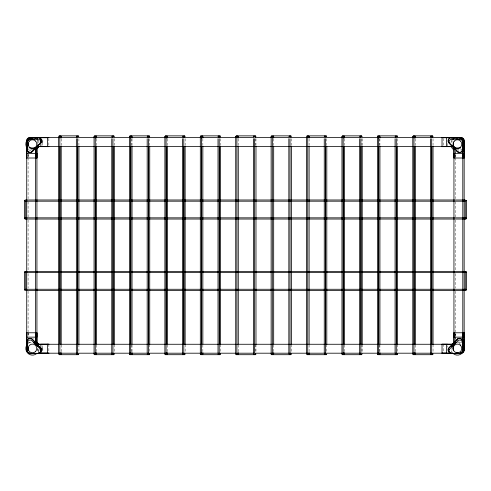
<?xml version="1.0" encoding="UTF-8"?>
<svg xmlns="http://www.w3.org/2000/svg" width="491" height="491" viewBox="0 0 491 491"><rect width="100%" height="100%" fill="white"/><g stroke="black" fill="none" stroke-linecap="round" stroke-linejoin="round"><path stroke-width="0.37" stroke-dasharray="2.46 1.84" d="M37.562 144.501L37.715 142.372M42.294 142.906L42.594 142.372A3.523 3.523 0 0 0 42.318 139.033M28.705 342.816L32.676 342.816M456.943 342.816L461.878 342.816M456.354 149.215L459.171 149.424M30.688 149.166L32.799 149.319M459.171 343.154L461.307 345.013M42.294 347.873L42.594 348.407A3.523 3.523 0 0 1 42.318 351.746M28.22 149.049L28.282 149.645M452.174 346.695L452.328 348.825M37.617 348.788L37.715 350.206M455.445 151.547L455.445 157.292M455.445 334.205L455.445 336.36M455.445 337.078L455.445 339.232M455.304 153.542L455.304 198.677M455.304 201.733L455.304 217.034M455.304 220.097L455.304 270.584M455.304 273.64L455.304 288.174M455.304 291.237L455.304 331.781M455.304 332.542L455.304 336.366M455.169 150.829L455.169 157.292M455.169 334.205L455.169 336.36M455.169 337.078L455.169 339.95M451.99 139.886L451.99 144.532M451.99 347.665L451.99 352.624M447.81 143.538L447.81 146.514M447.81 345.75L447.81 347.241M443.385 138.444L443.385 145.655M443.385 344.123L443.385 352.624M433.044 138.701L433.044 145.588M433.044 344.565L433.044 352.219M415.337 138.769L415.337 145.661M415.337 344.903L415.337 352.563M397.63 138.701L397.63 145.588M397.63 344.565L397.63 352.219M379.924 138.769L379.924 145.661M379.924 344.903L379.924 352.563M379.328 138.769L379.328 145.661M379.328 344.903L379.328 352.563M362.217 138.701L362.217 145.588M362.217 344.565L362.217 352.219M361.622 138.701L361.622 145.588M361.622 344.565L361.622 352.219M344.51 138.769L344.51 145.661M344.51 344.903L344.51 352.563M326.803 138.701L326.803 145.588M326.803 344.565L326.803 352.219M309.097 138.769L309.097 145.661M309.097 344.903L309.097 352.563M291.39 138.701L291.39 145.588M291.39 344.565L291.39 352.219M273.683 138.769L273.683 145.661M273.683 344.903L273.683 352.563M255.977 138.701L255.977 145.588M255.977 344.565L255.977 352.219M255.381 138.701L255.381 145.588M255.381 344.565L255.381 352.219M238.27 138.769L238.27 145.661M238.27 344.903L238.27 352.563M220.563 138.701L220.563 145.588M220.563 344.565L220.563 352.219M202.857 138.769L202.857 145.661M202.857 344.903L202.857 352.563M185.15 138.701L185.15 145.588M185.15 344.565L185.15 352.219M167.443 138.769L167.443 145.661M167.443 344.903L167.443 352.563M149.737 138.701L149.737 145.588M149.737 344.565L149.737 352.219M132.03 138.769L132.03 145.661M132.03 344.903L132.03 352.563M131.435 138.769L131.435 145.661M131.435 344.903L131.435 352.563M114.323 138.701L114.323 145.588M114.323 344.565L114.323 352.219M96.617 138.769L96.617 145.661M96.617 344.903L96.617 352.563M78.91 138.701L78.91 145.588M78.91 344.565L78.91 352.219M61.203 138.769L61.203 145.661M61.203 344.903L61.203 352.563M48.854 138.444L48.854 145.655M48.854 344.123L48.854 352.624M42.214 142.795L42.214 145.772M42.214 345.75L42.214 347.984M38.893 140.279L38.893 143.114M38.893 349.083L38.893 351.918M37.537 139.886L37.537 144.532M37.537 348.377L37.537 352.624M28.22 154.419L28.22 157.292M28.22 332.775L28.22 336.36M28.085 153.542L28.085 198.677M28.085 201.733L28.085 217.034M28.085 220.097L28.085 270.584M28.085 273.64L28.085 288.174M28.085 291.237L28.085 331.781M28.085 332.542L28.085 336.366M27.944 155.033L27.944 157.261M27.944 332.775L27.944 336.495M42.324 348.524A3.241 3.241 0 0 1 42.379 351.022M32.928 338.594A3.486 3.486 0 0 1 33.529 338.956M42.379 139.757A3.241 3.241 0 0 1 42.324 142.255M39.035 349.42A6.727 6.727 0 0 1 38.01 352.127M28.048 343.442A6.61 6.61 0 0 1 31.123 341.889M458.391 341.822A6.61 6.61 0 0 1 462.393 344.001M452.469 352.9A6.727 6.727 0 0 1 450.928 349.801M462.393 148.577A6.61 6.61 0 0 1 458.391 150.755M450.928 142.777A6.727 6.727 0 0 1 452.469 139.677M36.88 139.125A6.727 6.727 0 0 1 39.035 143.157M31.123 150.688A6.61 6.61 0 0 1 28.048 149.135"/><path stroke-width="0.74" d="M38.672 353.004A3.241 3.241 0 0 0 40.968 348.524L32.001 339.195A3.21 3.21 0 0 0 26.931 341.141L26.888 350.243M27.944 349.132L27.944 347.646M28.22 349.119L28.22 347.64M461.178 151.731A3.21 3.21 0 0 0 462.596 149.638L462.639 140.536A3.222 3.222 0 0 0 459.877 137.744L459.496 137.726M463.964 149.645L463.995 140.536A3.222 3.222 0 0 0 461.233 137.744L442.029 137.726M26.888 140.536L26.925 149.645A3.21 3.21 0 0 0 29.552 152.192M27.944 140.905L27.969 140.5A3.505 3.505 0 0 1 30.97 137.468L31.375 137.443M28.22 140.923L28.245 140.536M27.214 145.882L27.521 141.623M465.554 200.064L466.45 200.586L466.45 218.44L465.855 219.041L25.145 219.041L24.55 218.44L24.55 200.586L25.145 199.984L464.75 199.984M24.55 218.44L25.145 217.838L465.855 217.838L466.45 218.44M465.339 271.713L466.008 271.431L466.45 272.014L466.45 289.868L465.855 290.469L25.145 290.469L24.55 289.868L24.55 272.014L25.145 271.413L464.75 271.413M24.55 289.868L25.145 289.267L465.855 289.267L466.45 289.868M78.83 353.796L78.314 354.698L59.251 354.698L58.65 354.097L58.65 136.467L59.251 135.866L78.314 135.866L78.83 136.768M59.251 135.866L59.822 136.314L59.669 136.891M77.713 136.467L78.314 135.866M59.847 136.467L59.847 354.097L59.251 354.698M114.145 353.673L114.299 354.25L113.728 354.698L94.665 354.698L94.063 354.097L94.063 136.467L94.665 135.866L113.728 135.866L114.299 136.314L114.145 136.891M94.665 135.866L95.236 136.314L94.959 136.989M94.063 354.097L94.505 353.514M95.26 136.467L95.26 354.097L94.665 354.698M149.559 353.673L149.657 354.398L149.141 354.698L130.078 354.698L129.477 354.097L129.477 136.467L130.078 135.866L149.141 135.866L149.718 136.314L149.559 136.891M130.078 135.866L130.655 136.314L130.373 136.989M113.151 353.943L113.728 354.698M129.477 354.097L129.919 353.514M130.674 136.467L130.674 354.097L130.078 354.698M184.849 353.575L185.132 354.25L184.555 354.698L165.492 354.698L164.89 354.097L164.89 136.467L165.492 135.866L184.555 135.866L185.132 136.314L184.849 136.989M165.492 135.866L166.087 136.467L165.645 137.05M164.89 354.097L165.191 353.575M166.087 136.467L166.087 354.097L165.492 354.698M220.263 353.575L220.545 354.25L219.968 354.698L200.905 354.698L200.31 354.097L200.31 136.467L200.905 135.866L219.968 135.866L220.545 136.314L220.263 136.989M200.905 135.866L201.5 136.467L201.058 137.05M200.31 354.097L200.604 353.575M201.5 136.467L201.5 354.097L200.905 354.698M255.535 353.514L255.958 354.25L255.381 354.698L236.318 354.698L235.723 354.097L235.723 136.467L236.318 135.866L255.381 135.866L255.958 136.314L255.535 137.05M236.318 135.866L236.914 136.467L236.472 137.05M235.723 354.097L235.895 353.673M236.914 136.467L236.914 354.097L236.318 354.698M290.948 353.514L291.372 354.25L290.795 354.698L271.732 354.698L271.136 354.097L271.136 136.467L271.732 135.866L290.795 135.866L291.372 136.314L290.948 137.05M271.732 135.866L272.247 136.768M271.136 354.097L271.308 353.673M272.327 136.467L272.327 354.097L271.732 354.698M326.785 353.943L326.208 354.698L307.145 354.698L306.55 354.097L306.55 136.467L307.145 135.866L326.208 135.866L326.724 136.768M307.145 135.866L307.661 136.167L307.569 136.891M325.613 136.467L326.208 135.866M307.74 136.467L307.74 354.097L307.145 354.698M362.137 353.796L361.622 354.698L342.558 354.698L341.963 354.097L341.963 136.467L342.558 135.866L361.622 135.866L362.137 136.768M342.558 135.866L343.074 136.167L342.982 136.891M361.026 136.467L361.622 135.866M341.963 354.097L342.405 353.514M343.154 136.467L343.154 354.097L342.558 354.698M397.458 353.673L397.612 354.25L397.035 354.698L377.972 354.698L377.376 354.097L377.376 136.467L377.972 135.866L397.035 135.866L397.612 136.314L397.458 136.891M377.972 135.866L378.549 136.314L378.273 136.989M377.376 354.097L377.818 353.514M378.567 136.467L378.567 354.097L377.972 354.698M432.872 353.673L433.025 354.25L432.448 354.698L413.385 354.698L412.79 354.097L412.79 136.467L413.385 135.866L432.448 135.866L433.025 136.314L432.872 136.891M413.385 135.866L413.962 136.314L413.686 136.989M396.458 353.943L397.035 354.698M412.79 354.097L413.232 353.514M413.981 136.467L413.981 354.097L413.385 354.698M466.45 200.586L465.554 201.107M466.45 272.014L466.008 272.591L465.339 272.315M25.925 218.286L26.802 217.918M60.031 136.314L60.608 135.866L61.179 136.314M95.444 136.314L96.021 135.866L96.592 136.314M130.858 136.314L131.435 135.866L132.011 136.314M61.179 354.25L60.608 354.698L60.031 354.25M166.271 136.314L166.848 135.866L167.425 136.314M96.592 354.25L96.021 354.698L95.444 354.25M201.684 136.314L202.261 135.866L202.838 136.314M132.011 354.25L131.435 354.698L130.858 354.25M237.098 136.314L237.675 135.866L238.252 136.314M254.541 136.768C255.093 135.491 252.736 135.804 253.601 136.891M167.425 354.25L166.848 354.698L166.271 354.25M272.511 136.314L273.088 135.866L273.665 136.314M289.954 136.768L289.438 135.866L288.923 136.768M290.218 136.314L290.795 135.866M202.838 354.25L202.261 354.698L201.684 354.25M307.925 136.314L308.501 135.866L309.078 136.314M238.252 354.25L237.675 354.698L237.098 354.25M343.338 136.314L343.915 135.866L344.492 136.314M273.665 354.25L273.088 354.698L272.511 354.25M288.923 353.796L289.438 354.698L289.954 353.796M378.751 136.314L379.328 135.866L379.905 136.314M309.078 354.25L308.501 354.698L307.925 354.25M324.336 353.796C323.778 355.073 326.134 354.76 325.275 353.673M414.165 136.314L414.742 135.866L415.318 136.314M344.492 354.25L343.915 354.698L343.338 354.25M379.905 354.25L379.328 354.698L378.751 354.25M463.921 218.286C465.057 216.66 465.499 220.017 463.983 218.74M465.278 218.286L465.855 217.838M415.318 354.25L414.742 354.698L414.165 354.25M40.698 142.771L40.98 142.261A3.241 3.241 0 0 0 38.672 137.775L38.095 137.726M77.375 136.891C78.259 135.283 75.24 136.093 76.799 137.05M25.661 218.74L25.145 219.041M25.986 271.713L26.802 271.492M25.661 272.315L24.992 272.591L24.55 272.014M238.19 136.768L237.828 137.05M273.604 136.768L273.241 137.05M130.913 353.796L131.275 353.514M309.017 136.768L308.655 137.05M325.275 136.891C326.134 135.804 323.778 135.491 324.336 136.768M166.332 353.796L166.695 353.514M360.689 136.891C361.566 135.283 358.547 136.093 360.112 137.05M201.746 353.796L202.108 353.514M218.188 353.673C217.31 355.281 220.33 354.471 218.765 353.514M253.601 353.673L253.872 354.68L254.602 353.943M463.983 271.713C465.302 270.443 465.302 273.585 463.983 272.315M414.226 353.796L414.588 353.514M453.101 345.615L454.948 343.461M35.536 149.798L38.654 146.619M452.027 345.75L455.145 342.571M39.145 144.348L32.001 151.584A3.21 3.21 0 0 1 30.841 152.149M35.855 149.08L38.439 146.453M451.738 346.431L455.869 342.227M449.56 349.181L457.716 340.901M457.367 338.968L448.295 348.407A3.523 3.523 0 0 0 450.799 353.281L451.407 353.33M29.656 139.763L30.724 138.83L34.947 139.137M36.34 147.564L37.408 146.631M112.666 136.989C113.937 135.461 110.598 135.903 112.212 137.05M148.079 136.989C149.344 135.657 146.22 135.657 147.484 136.989M26.078 289.445L26.802 289.346M395.979 136.989C397.244 135.461 393.905 135.903 395.525 137.05M147.484 353.575C146.22 354.907 149.344 354.907 148.079 353.575M431.393 136.989C432.657 135.657 429.527 135.657 430.791 136.989M182.898 353.575C181.627 355.103 184.966 354.662 183.352 353.514M219.667 353.575L219.391 354.25L219.968 354.698M464.075 289.445C465.155 288.579 465.468 290.942 464.198 290.39M465.431 289.445L465.855 289.267M430.791 353.575C429.527 354.907 432.657 354.907 431.393 353.575M26.207 200.064L26.802 200.064M25.446 201.107L24.55 200.586M26.802 201.107L26.207 201.107M183.352 137.05C184.966 135.903 181.627 135.461 182.898 136.989M218.765 137.05C220.33 136.093 217.31 135.283 218.188 136.891M26.802 218.961L25.986 218.74M26.802 272.536L25.986 272.315M76.799 353.514C75.24 354.471 78.259 355.281 77.375 353.673M464.198 200.064L465.094 200.586L464.198 201.107M112.212 353.514C110.598 354.662 113.937 355.103 112.666 353.575M148.988 353.514L148.54 354.097L149.141 354.698M184.401 353.514L183.959 354.097L184.555 354.698M360.112 353.514C358.547 354.471 361.566 355.281 360.689 353.673M395.525 353.514C393.905 354.662 397.244 355.103 395.979 353.575M432.295 353.514L431.871 354.25L432.448 354.698M113.728 135.866L113.151 136.621M149.141 135.866L148.54 136.467L148.988 137.05M184.555 135.866L183.959 136.467L184.401 137.05M219.968 135.866L219.391 136.314L219.667 136.989M255.381 135.866L254.866 136.768M397.035 135.866L396.519 136.768M432.448 135.866L431.871 136.314L432.295 137.05M26.655 290.451L26.348 290.451M26.858 149.049L26.588 158.004L37.077 158.004L37.077 147.963L29.466 147.963M461.73 352.108A3.222 3.222 0 0 0 462.639 350.243L462.939 332.775M460.853 353.054L461.233 353.029A3.222 3.222 0 0 0 463.995 350.243L464.296 332.775L453.813 332.775L453.813 342.816L456.231 342.816M451.407 137.449L450.799 137.511A3.523 3.523 0 0 0 448.308 142.365L457.367 151.811M452.763 137.449L452.156 137.511A3.523 3.523 0 0 0 451.493 137.707M451.438 137.726L450.855 137.781A3.241 3.241 0 0 0 448.559 142.255L457.532 151.584A3.21 3.21 0 0 0 459.33 152.235M452.211 137.781L452.794 137.726M38.12 353.33L38.728 353.275A3.523 3.523 0 0 0 41.226 348.414L32.167 338.968A3.486 3.486 0 0 0 26.661 341.085L26.612 350.279A3.505 3.505 0 0 0 29.613 353.317L48.854 353.33M39.476 353.33L40.084 353.275M30.724 353.747L34.947 353.434M455.685 353.747L459.914 353.434M29.65 137.75L47.498 137.726M31.393 137.726L31.007 137.75A3.222 3.222 0 0 0 28.331 140.119M459.515 353.336L459.914 353.311M48.854 137.449L29.613 137.474A3.505 3.505 0 0 0 26.618 140.5L26.649 149.7A3.486 3.486 0 0 0 32.173 151.823L41.238 142.372A3.523 3.523 0 0 0 38.728 137.498L38.12 137.449M58.497 137.584L40.857 137.584L40.857 146.514L58.497 146.514M60.025 137.584L236.196 137.584M237.141 137.584L253.835 137.584M254.774 137.584L447.81 137.584M37.537 146.373L48.854 146.373M442.029 146.373L451.99 146.373M60.025 146.514L236.196 146.514M237.141 146.514L253.835 146.514M254.774 146.514L446.454 146.514L446.454 137.584M37.537 146.656L48.854 146.656M452.579 146.656L442.029 146.656L442.029 137.449L461.27 137.474A3.505 3.505 0 0 1 464.265 140.5L464.296 158.004L453.813 158.004L453.813 147.963M26.588 147.963L28.11 147.963M460.656 147.963L454.089 147.963L454.089 158.004M462.59 147.963L464.296 147.963M25.145 201.187L463.983 201.187M25.145 272.615L463.983 272.615M26.588 342.816L28.11 342.816M33.296 342.816L37.077 342.816L37.077 332.775L26.588 332.775L26.858 341.73M462.59 342.816L464.296 342.816M48.854 344.123L37.537 344.123L37.537 346.566M58.497 344.265L40.857 344.265L40.857 353.195L58.497 353.195M60.025 344.265L236.196 344.265M237.141 344.265L253.835 344.265M254.774 344.265L447.81 344.265M37.537 344.406L48.854 344.406M442.029 344.406L453.346 344.406M456.562 353.054L458.029 353.054M38.304 353.054L48.854 353.054M442.029 353.054L451.223 353.054M60.025 353.195L236.196 353.195M237.141 353.195L253.835 353.195M254.774 353.195L446.454 353.195L446.454 344.265M451.738 353.397L459.705 353.397A2.67 2.67 0 0 0 462.35 350.715L462.362 342.681A2.658 2.658 0 0 0 457.704 340.895M459.515 137.443L459.914 137.474A3.505 3.505 0 0 1 462.909 140.5L462.939 158.004M30.97 353.311L31.375 353.336A4.953 4.953 0 0 0 33.953 353.244M455.685 138.83L459.914 139.137M39.476 137.449L40.084 137.511A3.523 3.523 0 0 1 40.747 137.707M451.438 353.054L450.855 352.998A3.241 3.241 0 0 1 448.559 348.524L457.532 339.195A3.21 3.21 0 0 1 462.596 341.141L462.663 341.73M452.156 353.275L452.763 353.33M464.032 149.049L464.234 149.7A3.486 3.486 0 0 1 462.682 151.971M462.675 149.049L462.878 149.7A3.486 3.486 0 0 1 457.354 151.823M465.855 219.041L465.339 218.74M25.145 217.838L25.722 218.286M25.145 271.413L25.661 271.713M25.145 289.267L25.569 289.445M361.622 354.698L361.026 354.097M326.208 354.698L325.613 354.097M290.795 354.698L290.218 354.25M255.381 354.698L254.804 354.25M78.314 354.698L77.713 354.097M414.588 137.05L414.226 136.768M413.232 137.05L412.79 136.467M377.818 137.05L377.376 136.467M342.405 137.05L341.963 136.467M202.108 137.05L201.746 136.768M166.695 137.05L166.332 136.768M131.275 137.05L130.913 136.768M129.919 137.05L129.477 136.467M94.505 137.05L94.063 136.467M308.655 353.514L309.017 353.796M273.241 353.514L273.604 353.796M237.828 353.514L238.19 353.796M236.472 353.514L236.914 354.097M201.058 353.514L201.5 354.097M165.645 353.514L166.087 354.097M200.604 136.989L200.31 136.467M165.191 136.989L164.89 136.467M413.686 353.575L413.981 354.097M378.273 353.575L378.567 354.097M130.373 353.575L130.674 354.097M94.959 353.575L95.26 354.097M34.204 343.154L37.408 345.946M452.776 145.397L455.353 148.03M453.586 146.619L455.145 148.208M35.536 340.981L39.176 344.694M35.855 341.699L38.439 344.326M452.641 146.422L454.022 148.036M271.308 136.891L271.136 136.467M235.895 136.891L235.723 136.467M342.982 353.673L343.154 354.097M307.569 353.673L307.74 354.097M59.669 353.673L59.847 354.097M463.964 341.141L464.02 341.73M27.214 346.695L27.521 350.955M28.22 143.139L28.22 145.354M27.944 143.133L27.944 145.361M465.259 201.328L465.259 218.44M465.259 272.014L465.259 289.125M464.02 147.963L464.02 158.004M464.02 332.775L464.02 342.816M462.804 153.542L462.804 337.133M462.663 150.117L462.663 158.004M462.663 332.775L462.663 342.816M454.089 332.775L454.089 342.816M453.346 137.449L453.346 139.168M453.346 142.052L453.346 146.373M453.346 350.5L453.346 344.123L442.029 344.123L442.029 353.33L461.27 353.311A3.505 3.505 0 0 0 464.265 350.279L464.234 341.079A3.486 3.486 0 0 0 462.682 338.808M451.99 137.449L451.99 139.168M451.99 344.123L451.99 346.959M433.044 146.355L433.044 344.565M431.853 146.355L431.853 344.565M431.687 138.701L431.687 352.98M430.497 138.701L430.497 352.98M415.337 136.467L415.337 138.002M415.337 146.428L415.337 344.136M415.337 352.563L415.337 354.097M414.146 136.467L414.146 138.002M414.146 146.428L414.146 344.136M414.146 352.563L414.146 354.097M397.63 146.355L397.63 344.565M396.44 146.355L396.44 344.565M396.274 138.701L396.274 352.98M395.083 138.701L395.083 352.98M379.924 136.467L379.924 138.002M379.924 146.428L379.924 344.136M379.924 352.563L379.924 354.097M378.733 136.467L378.733 138.002M378.733 146.428L378.733 344.136M378.733 352.563L378.733 354.097M362.217 146.355L362.217 344.565M361.026 146.355L361.026 344.565M360.86 138.701L360.86 352.98M359.67 138.701L359.67 352.98M344.51 136.467L344.51 138.002M344.51 146.428L344.51 344.136M344.51 352.563L344.51 354.097M343.319 136.467L343.319 138.002M343.319 146.428L343.319 344.136M343.319 352.563L343.319 354.097M326.803 146.355L326.803 344.565M325.613 146.355L325.613 344.565M325.447 138.701L325.447 352.98M324.256 138.701L324.256 352.98M309.097 136.467L309.097 138.002M309.097 146.428L309.097 344.136M309.097 352.563L309.097 354.097M291.39 146.355L291.39 344.565M290.034 138.701L290.034 352.98M288.843 138.701L288.843 352.98M273.683 136.467L273.683 138.002M273.683 146.428L273.683 344.136M273.683 352.563L273.683 354.097M255.977 146.355L255.977 344.565M254.62 138.701L254.62 352.98M253.43 138.701L253.43 352.98M238.27 136.467L238.27 138.002M238.27 146.428L238.27 344.136M238.27 352.563L238.27 354.097M220.563 146.355L220.563 344.565M219.373 146.355L219.373 344.565M219.207 138.701L219.207 352.98M218.016 138.701L218.016 352.98M202.857 136.467L202.857 138.002M202.857 146.428L202.857 344.136M202.857 352.563L202.857 354.097M201.666 136.467L201.666 138.002M201.666 146.428L201.666 344.136M201.666 352.563L201.666 354.097M185.15 146.355L185.15 344.565M183.959 146.355L183.959 344.565M183.794 138.701L183.794 352.98M182.603 138.701L182.603 352.98M167.443 136.467L167.443 138.002M167.443 146.428L167.443 344.136M167.443 352.563L167.443 354.097M166.246 136.467L166.246 138.002M166.246 146.428L166.246 344.136M166.246 352.563L166.246 354.097M149.737 146.355L149.737 344.565M148.54 146.355L148.54 344.565M148.38 138.701L148.38 352.98M147.183 138.701L147.183 352.98M132.03 136.467L132.03 138.002M132.03 146.428L132.03 344.136M132.03 352.563L132.03 354.097M130.833 136.467L130.833 138.002M130.833 146.428L130.833 344.136M130.833 352.563L130.833 354.097M114.323 146.355L114.323 344.565M113.126 146.355L113.126 344.565M112.967 138.701L112.967 352.98M111.77 138.701L111.77 352.98M96.617 136.467L96.617 138.002M96.617 146.428L96.617 344.136M96.617 352.563L96.617 354.097M95.42 136.467L95.42 138.002M95.42 146.428L95.42 344.136M95.42 352.563L95.42 354.097M78.91 146.355L78.91 344.565M77.713 146.355L77.713 344.565M77.553 138.701L77.553 352.98M76.357 138.701L76.357 352.98M61.203 136.467L61.203 138.002M61.203 146.428L61.203 344.136M61.203 352.563L61.203 354.097M60.006 136.467L60.006 138.002M60.006 146.428L60.006 344.136M60.006 352.563L60.006 354.097M47.498 137.449L47.498 146.656M47.498 344.123L47.498 353.33M37.537 137.449L37.537 139.168M36.8 147.963L36.8 158.004M36.8 332.775L36.8 342.816M35.72 147.963L35.72 158.004M35.72 332.775L35.72 342.816M35.579 153.542L35.579 337.133M35.444 147.963L35.444 158.004M35.444 332.775L35.444 342.816M26.864 147.963L26.864 158.004M26.864 332.775L26.864 342.816M25.741 201.328L25.741 218.44M25.741 272.014L25.741 289.125M29.65 353.035A3.222 3.222 0 0 1 26.895 350.243M457.354 338.956A3.486 3.486 0 0 1 462.872 341.085L462.915 350.279A3.505 3.505 0 0 1 460.362 353.225M460.687 352.814A3.222 3.222 0 0 1 460.288 352.949M26.895 140.536A3.222 3.222 0 0 1 29.65 137.744M463.952 149.638A3.21 3.21 0 0 1 462.534 151.731M28.331 350.66A3.222 3.222 0 0 1 28.251 350.243M462.534 339.048A3.21 3.21 0 0 1 463.952 341.141M35.094 342.301A6.61 6.61 0 0 1 37.426 344.001M36.88 353.459A6.61 6.61 0 0 1 27.502 352.9A6.727 6.727 0 0 1 27.637 343.853M27.711 349.948A5.045 5.045 0 0 1 27.606 347.352M460.478 141.052A4.376 4.376 0 0 1 460.478 147.208A4.296 4.296 0 0 1 454.378 147.208A4.376 4.376 0 0 1 454.378 141.052M454.378 141.046A4.296 4.296 0 0 1 460.484 141.046M452.223 344.295A6.727 6.727 0 0 1 453.015 343.448A6.61 6.61 0 0 1 454.451 342.46M462.749 344.455A6.727 6.727 0 0 1 461.841 353.452A6.61 6.61 0 0 1 452.868 353.317M453.764 345.05A4.953 4.953 0 0 1 454.764 344.203M458.919 353.244A4.953 4.953 0 0 1 456.342 353.354M35.518 141.052A4.376 4.376 0 0 1 35.518 147.208A4.296 4.296 0 0 1 29.411 147.208A4.376 4.376 0 0 1 29.411 141.052M29.411 141.046A4.296 4.296 0 0 1 35.518 141.046M451.732 353.403A2.676 2.676 0 0 1 449.572 349.187M451.333 146.778A6.727 6.727 0 0 0 453.015 149.129A6.61 6.61 0 0 0 453.942 149.829M462.749 148.122A6.727 6.727 0 0 0 461.841 139.125A6.61 6.61 0 0 0 452.868 139.26M456.342 139.223A4.953 4.953 0 0 1 457.637 139.106M38.396 147.128A6.727 6.727 0 0 1 37.42 148.577M36.88 139.119A6.61 6.61 0 0 0 27.502 139.677A6.727 6.727 0 0 0 26.919 147.809M31.375 139.223A4.953 4.953 0 0 1 32.67 139.106M27.606 145.226A5.045 5.045 0 0 1 27.711 142.629M39.949 143.838L31.743 152.063A2.658 2.658 0 0 1 27.57 149.872L27.557 141.831A2.67 2.67 0 0 1 30.215 139.149L38.181 139.156A2.676 2.676 0 0 1 39.937 143.826M459.705 139.18L451.738 139.18A2.676 2.676 0 0 0 449.572 143.39L457.716 151.67A2.658 2.658 0 0 0 462.35 149.896L462.362 141.856A2.67 2.67 0 0 0 459.705 139.174M36.935 153.542L26.729 153.542L26.729 337.133L36.935 337.133L36.935 153.542M464.161 153.542L453.948 153.542L453.948 337.133L464.161 337.133L464.161 153.542M38.181 353.422L30.215 353.422A2.67 2.67 0 0 1 27.57 350.746L27.557 342.706A2.658 2.658 0 0 1 31.749 340.502L39.949 348.739A2.676 2.676 0 0 1 38.181 353.428M35.518 351.525A4.376 4.376 0 0 0 35.518 345.369A4.296 4.296 0 0 0 29.411 345.369A4.376 4.376 0 0 0 29.411 351.525A4.296 4.296 0 0 0 35.518 351.531M460.484 345.369A4.296 4.296 0 0 0 454.378 345.369A4.376 4.376 0 0 0 454.378 351.525A4.296 4.296 0 0 0 460.484 351.531A4.376 4.376 0 0 0 460.478 345.369"/></g></svg>
